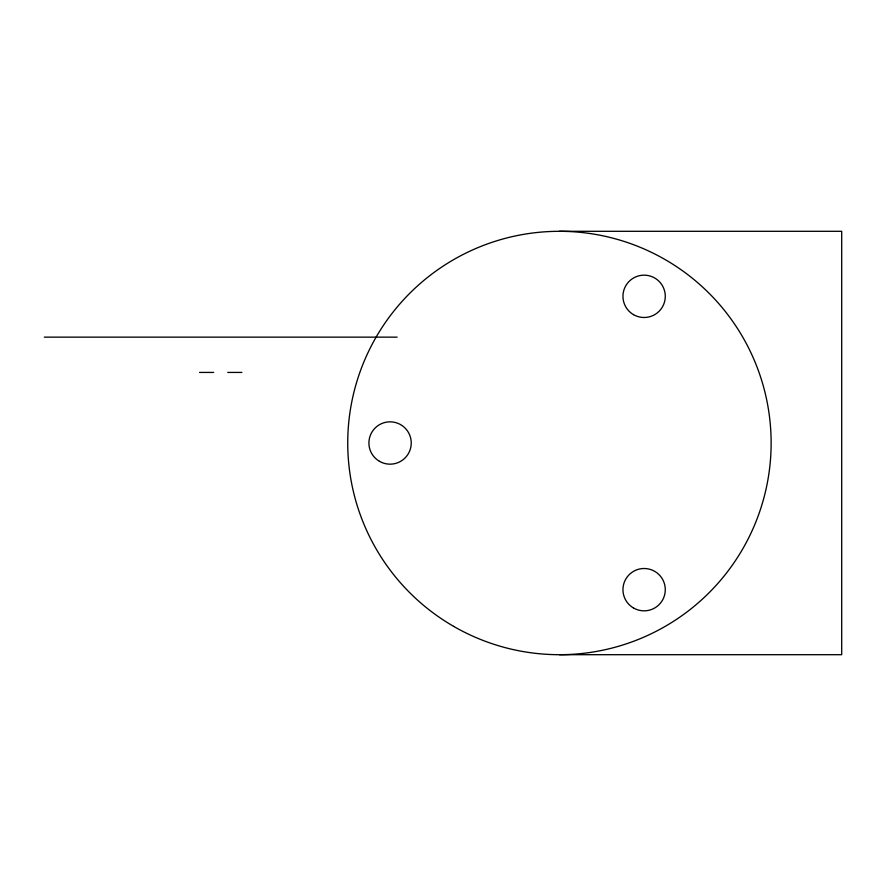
<?xml version="1.0" encoding="UTF-8"?>
<svg xmlns="http://www.w3.org/2000/svg" width="886" height="886" viewBox="0 0 886 886"><rect width="100%" height="100%" fill="white"/><g stroke="black" fill="none" stroke-linecap="round" stroke-linejoin="round"><path stroke-width="1.33" d="M559.431 231.301L841.7 231.301L841.7 654.699L559.431 654.699M44.3 337.145L397.127 337.145M199.549 372.43L213.659 372.43M227.768 372.43L241.889 372.43M633.534 608.006A21.175 21.175 0 0 0 665.286 589.666A21.175 21.175 0 0 0 633.534 571.337A21.175 21.175 0 0 0 633.534 608.006M379.485 461.329A21.175 21.175 0 0 0 411.248 443A21.175 21.175 0 0 0 379.485 424.671A21.175 21.175 0 0 0 379.485 461.329M633.534 314.663A21.175 21.175 0 0 0 665.286 296.334A21.175 21.175 0 0 0 633.534 277.994A21.175 21.175 0 0 0 633.534 314.663M453.588 626.336A211.699 211.699 0 0 0 771.13 443A211.699 211.699 0 0 0 453.588 259.664A211.699 211.699 0 0 0 453.588 626.336"/></g></svg>
